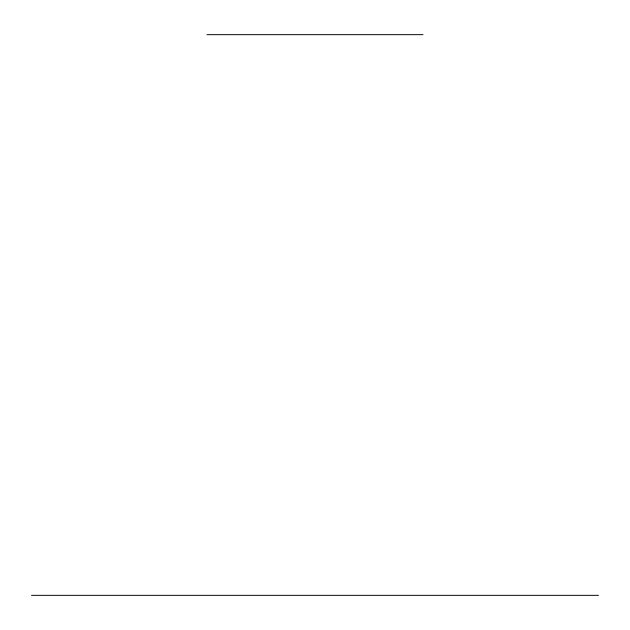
<?xml version="1.0" encoding="UTF-8"?>
<svg xmlns="http://www.w3.org/2000/svg" width="630" height="630" viewBox="0 0 630 630"><rect width="100%" height="100%" fill="white"/><g stroke="black" fill="none" stroke-linecap="round" stroke-linejoin="round"><path stroke-width="0.94" d="M206.986 34.658L423.013 34.658M31.5 595.342L598.5 595.342"/></g></svg>
